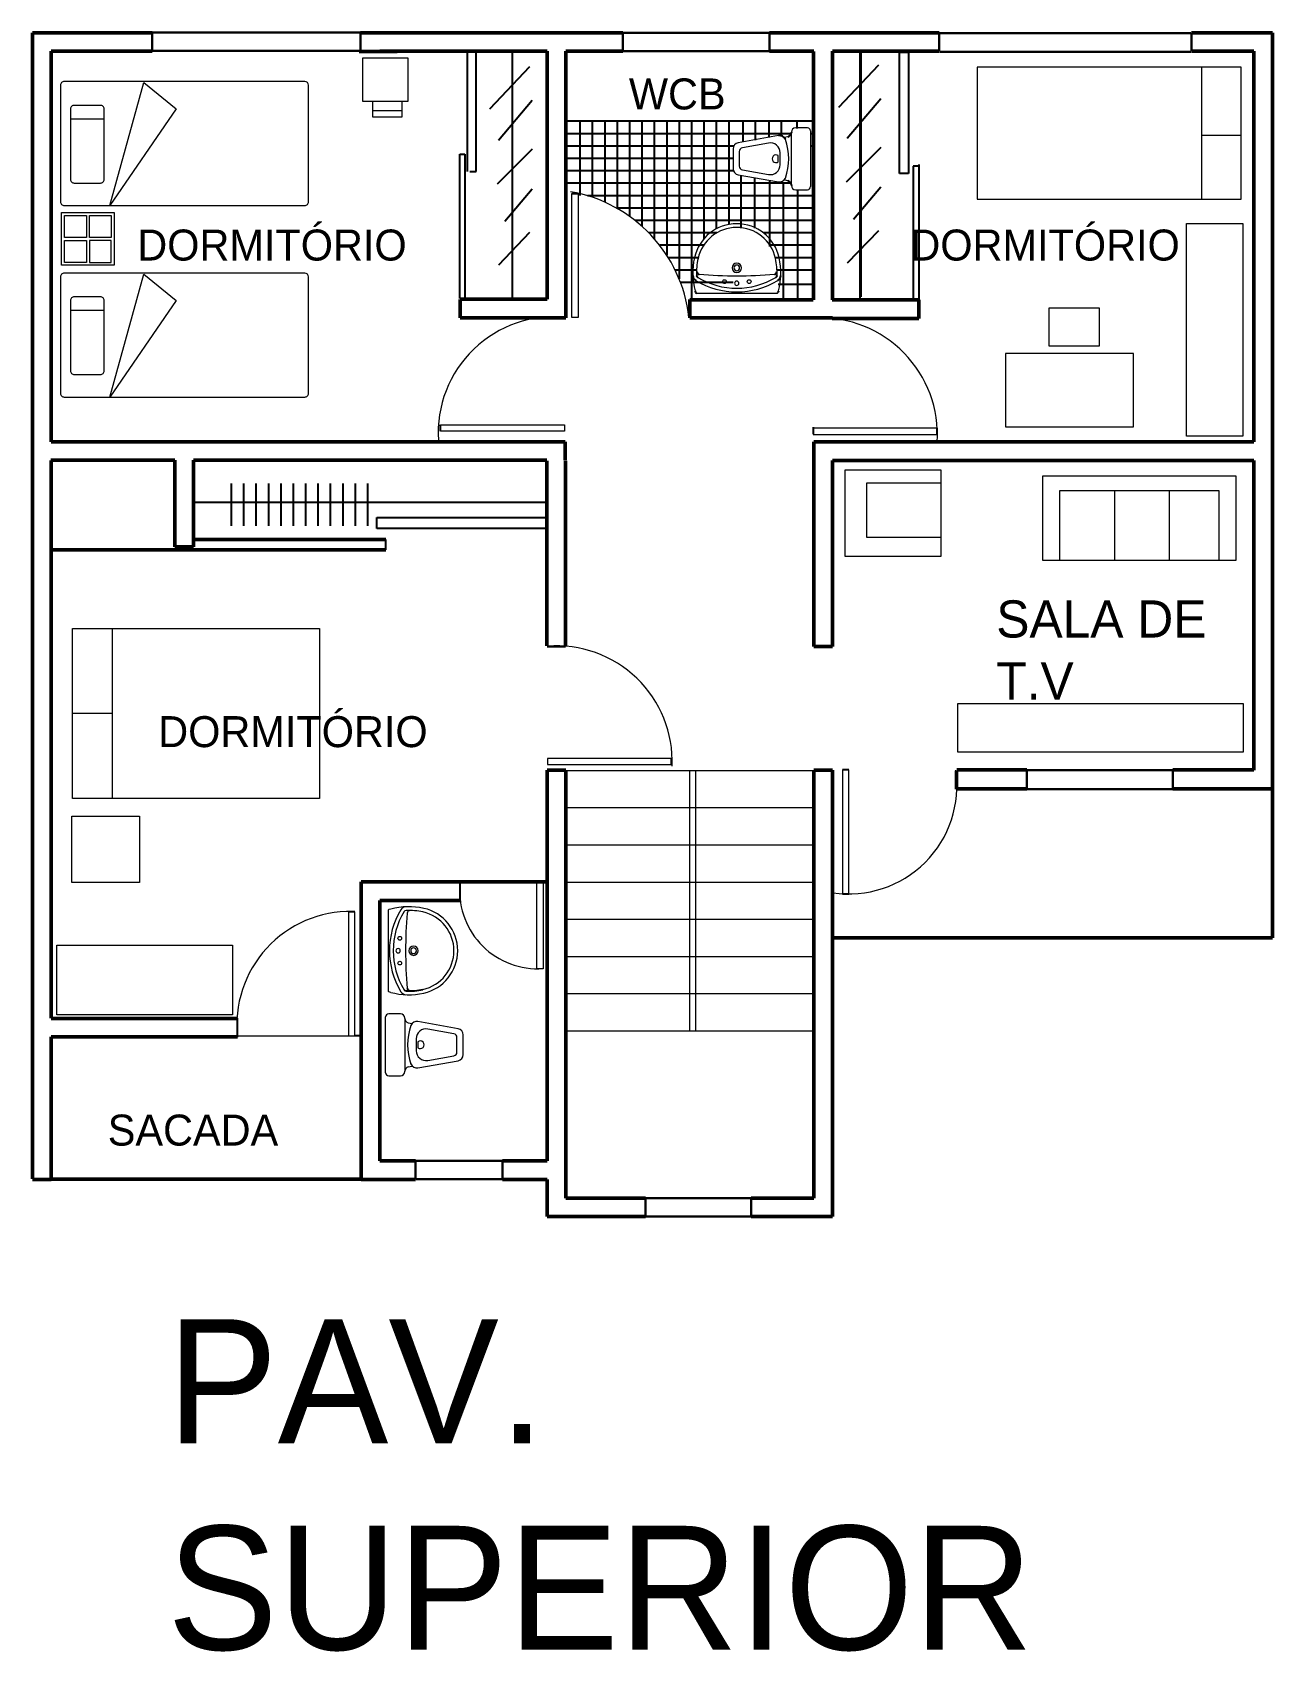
# Model space of a CAD drawing. Header units: millimetres. Extents: x 253.4 to 283.2, y 240.3 to 263.1.
# Drawn here: x 273.2 to 283.2, y 249.8 to 262.86 of the extents above; entities that cross this region are included whole.
import ezdxf

# ---------------------------------------------------------------- set-up
doc = ezdxf.new("R2010")
doc.units = ezdxf.units.MM
doc.header["$MEASUREMENT"] = 0
for name, color, linetype, lineweight in [('05', 2, 'Continuous', 15), ('MESA', 4, 'Continuous', 30), ('PATAS', 1, 'Continuous', 50), ('TAPA', 3, 'Continuous', 20)]:
    doc.layers.add(name, color=color, linetype=linetype, lineweight=lineweight)
doc.layers.add('Layer1', color=108, linetype='Continuous')

# ---------------------------------------------------------------- blocks, each defined once
blk = doc.blocks.new('MUSA07PL')
at = {"color": 0, "linetype": 'ByBlock'}
for points in [[(-0.225, 0.225), (0.225, 0.225), (0.225, -0.225), (-0.225, -0.225)], [(-0.2, 0.0125), (-0.2, 0.2), (-0.0125, 0.2), (-0.0125, 0.0125)], [(0.0125, 0.0125), (0.2, 0.0125), (0.2, 0.2), (0.0125, 0.2)], [(-0.0125, -0.0125), (-0.0125, -0.2), (-0.2, -0.2), (-0.2, -0.0125)], [(0.0125, -0.0125), (0.2, -0.0125), (0.2, -0.2), (0.0125, -0.2)]]:
    blk.add_lwpolyline(points, close=True, dxfattribs=at)
blk = doc.blocks.new('MURE01PL')
at = {"color": 0, "linetype": 'ByBlock'}
blk.add_line((0.2, -0.106), (0.2, -0.377), dxfattribs=at)
blk.add_lwpolyline([(0.5, -1.995), (0.5, -0.055, 0.414214), (0.47, -0.025), (-0.47, -0.025, 0.414214), (-0.5, -0.055), (-0.5, -1.995, 0.414214), (-0.47, -2.025), (0.47, -2.025)], format="xyb", dxfattribs=at)
blk.add_lwpolyline([(-0.289, -0.377), (0.278, -0.377, 0.414214), (0.308, -0.347), (0.308, -0.136, 0.414214), (0.278, -0.106), (-0.289, -0.106, 0.414214), (-0.319, -0.136), (-0.319, -0.347, 0.414214)], format="xyb", close=True, dxfattribs=at)
blk.add_lwpolyline([(0.491, -0.696), (0.279, -0.957), (-0.5, -0.423)], close=True, dxfattribs=at)
blk.add_arc((0.47, -1.995), 0.03, 270, 0, dxfattribs=at)

msp = doc.modelspace()

# ---------------------------------------------------------------- linework, layer by layer
at = {"linetype": 'ByBlock'}
for p, q in [((279.323, 262.053), (279.323, 262.05)), ((279.323, 261.626), (279.323, 261.623))]:
    msp.add_line(p, q, dxfattribs=at)
at = {"color": 0}
for p, q in [((278.547, 260.773), (278.551, 260.758)), ((279.219, 260.773), (279.215, 260.758))]:
    msp.add_line(p, q, dxfattribs=at)
for p, q in [((277.355, 257.905), (277.502, 257.905)), ((279.654, 256.902), (279.654, 256.902)), ((276.649, 256.001), (276.649, 255.855)), ((274.855, 254.755), (274.855, 254.905)), ((275.855, 254.755), (275.854, 254.755))]:
    msp.add_line(p, q)
at = {"linetype": 'ByBlock'}
for centre, radius, start, end in [((279.228, 261.976), 0.05, 20.6368, 100.2315), ((279.288, 262.05), 0.035, 282.6144, 0), ((279.288, 261.626), 0.035, 0, 77.3856)]:
    msp.add_arc(centre, radius, start, end, dxfattribs=at)
at = {"color": 0}
for centre, radius, start, end in [((278.578, 260.898), 0.05, 182.2168, 238.9155), ((278.578, 260.898), 0.02, 182.2168, 238.9155), ((278.581, 260.926), 0.02, 179.1193, 265.3569), ((279.185, 260.926), 0.02, 274.6431, 0.8807), ((279.188, 260.898), 0.02, 301.0845, 357.7832), ((279.188, 260.898), 0.05, 301.0845, 357.7832), ((278.557, 260.76), 0.006, 195, 270), ((279.209, 260.76), 0.006, 270, 345), ((276.217, 255.145), 0.02, 211.0845, 267.7832), ((276.237, 255.655), 0.53, 267.7832, 282.5279), ((276.244, 255.148), 0.02, 184.6431, 270.8807)]:
    msp.add_arc(centre, radius, start, end, dxfattribs=at)
at = {"layer": '05', "color": 2}
for p, q in [((277.507, 256.904), (279.502, 256.904)), ((278.504, 254.804), (278.504, 256.905)), ((278.554, 254.804), (278.554, 256.905)), ((277.507, 256.604), (279.502, 256.604)), ((277.507, 256.304), (279.502, 256.304)), ((277.507, 256.004), (279.502, 256.004)), ((277.507, 255.704), (279.502, 255.704)), ((277.507, 255.404), (279.502, 255.404)), ((277.507, 255.104), (279.502, 255.104)), ((277.507, 254.804), (279.502, 254.804))]:
    msp.add_line(p, q, dxfattribs=at)
at = {"layer": 'Layer1', "color": 0}
for p, q in [((276.78, 262.699), (276.709, 262.699)), ((276.709, 262.699), (276.709, 261.735)), ((276.78, 261.735), (276.78, 262.699)), ((277.071, 262.699), (277.071, 260.71)), ((279.875, 262.699), (279.875, 260.7)), ((279.884, 262.714), (279.884, 260.725)), ((280.195, 261.718), (280.195, 262.699)), ((280.195, 262.699), (280.268, 262.699)), ((280.268, 262.699), (280.268, 261.718)), ((277.212, 262.579), (276.89, 262.237)), ((280.025, 262.594), (279.703, 262.252)), ((277.233, 262.308), (276.961, 261.986)), ((280.045, 262.322), (279.774, 262.001)), ((279.501, 262.14), (277.506, 262.14)), ((277.618, 262.141), (277.618, 261.543)), ((277.718, 262.141), (277.718, 261.528)), ((277.818, 262.141), (277.818, 261.489)), ((277.918, 262.141), (277.918, 261.438)), ((278.018, 262.141), (278.018, 261.374)), ((278.118, 262.141), (278.118, 261.294)), ((278.218, 262.141), (278.218, 261.193)), ((278.318, 262.141), (278.318, 261.061)), ((278.418, 262.141), (278.418, 260.87)), ((278.518, 262.141), (278.518, 260.7)), ((278.618, 262.141), (278.618, 261.192)), ((278.718, 262.141), (278.718, 261.272)), ((278.818, 262.141), (278.818, 261.308)), ((278.931, 262.14), (278.931, 261.974)), ((279.031, 262.14), (279.031, 261.987)), ((279.141, 262.14), (279.141, 262.009)), ((279.241, 262.14), (279.241, 262.017)), ((279.368, 262.14), (279.368, 262.083)), ((279.323, 262.04), (277.506, 262.04)), ((279.501, 262.04), (279.478, 262.04)), ((276.649, 260.71), (276.649, 261.876)), ((276.649, 261.876), (276.689, 261.876)), ((276.689, 261.876), (276.689, 260.71)), ((277.233, 261.916), (276.951, 261.634)), ((278.859, 261.94), (277.506, 261.94)), ((279.501, 261.94), (279.478, 261.94)), ((280.045, 261.93), (279.764, 261.649)), ((278.853, 261.84), (277.506, 261.84)), ((280.354, 261.779), (280.305, 261.779)), ((280.305, 261.779), (280.305, 260.7)), ((280.354, 260.7), (280.354, 261.792)), ((276.729, 261.735), (276.78, 261.735)), ((278.853, 261.74), (277.506, 261.74)), ((279.323, 261.64), (277.506, 261.64)), ((278.917, 261.277), (278.917, 261.704)), ((279.029, 261.277), (279.029, 261.682)), ((279.148, 261.663), (279.148, 261.129)), ((279.258, 261.648), (279.258, 260.702)), ((280.268, 261.718), (280.195, 261.718)), ((277.233, 261.594), (277.011, 261.333)), ((277.554, 261.558), (277.604, 261.558)), ((279.503, 261.54), (277.68, 261.54)), ((279.372, 261.587), (279.372, 260.702)), ((280.045, 261.609), (279.824, 261.348)), ((279.503, 261.44), (277.914, 261.44)), ((277.212, 261.242), (276.961, 260.981)), ((279.503, 261.34), (278.063, 261.34)), ((278.722, 261.24), (278.175, 261.24)), ((279.503, 261.24), (279.098, 261.24)), ((280.025, 261.257), (279.774, 260.996)), ((278.616, 261.14), (278.262, 261.14)), ((279.503, 261.14), (279.15, 261.14)), ((278.572, 261.04), (278.331, 261.04)), ((279.503, 261.04), (279.194, 261.04)), ((278.559, 260.94), (278.386, 260.94)), ((278.853, 260.84), (278.429, 260.84)), ((279.503, 260.94), (279.208, 260.94)), ((279.5, 260.825), (279.217, 260.825)), ((276.494, 259.641), (276.494, 259.691)), ((279.498, 259.674), (279.498, 259.617)), ((280.498, 259.615), (280.498, 259.665)), ((274.805, 259.218), (274.805, 258.877)), ((274.905, 259.218), (274.905, 258.877)), ((275.005, 259.218), (275.005, 258.877)), ((275.105, 259.218), (275.105, 258.877)), ((275.205, 259.218), (275.205, 258.877)), ((275.305, 259.218), (275.305, 258.877)), ((275.405, 259.218), (275.405, 258.877)), ((275.505, 259.218), (275.505, 258.877)), ((275.605, 259.218), (275.605, 258.877)), ((275.705, 259.218), (275.705, 258.877)), ((275.805, 259.218), (275.805, 258.877)), ((275.905, 259.218), (275.905, 258.877)), ((274.503, 259.067), (277.354, 259.067)), ((275.981, 258.856), (275.981, 258.944)), ((275.981, 258.944), (277.354, 258.944)), ((277.354, 258.944), (277.354, 258.856)), ((277.354, 258.856), (275.981, 258.856)), ((276.052, 258.683), (276.052, 258.768)), ((278.357, 256.951), (278.357, 257.001)), ((279.786, 256.908), (279.736, 256.908)), ((279.736, 255.908), (279.786, 255.908)), ((275.802, 255.764), (275.752, 255.764)), ((275.852, 254.764), (275.802, 254.764))]:
    msp.add_line(p, q, dxfattribs=at)
at = {"layer": 'MESA', "color": 4}
for p, q in [((274.166, 262.857), (275.848, 262.857)), ((274.168, 262.855), (274.168, 262.705)), ((275.849, 262.855), (275.849, 262.703)), ((277.964, 262.855), (277.964, 262.705)), ((277.964, 262.855), (279.148, 262.855)), ((279.148, 262.855), (279.148, 262.705)), ((280.514, 262.852), (282.545, 262.852)), ((280.516, 262.855), (280.516, 262.705)), ((282.551, 262.855), (282.551, 262.705)), ((274.166, 262.708), (275.848, 262.708)), ((277.964, 262.706), (279.148, 262.706)), ((280.521, 262.701), (282.545, 262.701)), ((281.221, 256.908), (281.221, 256.755)), ((281.221, 256.906), (282.401, 256.906)), ((282.401, 256.908), (282.401, 256.755)), ((281.221, 256.753), (282.401, 256.753)), ((276.291, 253.755), (276.291, 253.605)), ((276.293, 253.754), (276.994, 253.754)), ((276.994, 253.755), (276.994, 253.605)), ((276.296, 253.607), (276.994, 253.607)), ((278.144, 253.454), (278.996, 253.454)), ((278.146, 253.455), (278.146, 253.305)), ((278.998, 253.455), (278.998, 253.305)), ((278.146, 253.306), (278.995, 253.306))]:
    msp.add_line(p, q, dxfattribs=at)
at = {"layer": 'PATAS'}
for p, q in [((273.202, 262.855), (273.202, 253.609)), ((274.168, 262.855), (273.204, 262.855)), ((277.964, 262.855), (275.849, 262.855)), ((280.516, 262.855), (279.148, 262.855)), ((283.204, 262.855), (282.551, 262.855)), ((283.204, 256.755), (283.204, 262.853)), ((273.354, 259.555), (273.354, 262.705)), ((274.168, 262.705), (273.354, 262.705)), ((275.837, 262.703), (276.143, 262.703)), ((275.854, 262.705), (275.849, 262.705)), ((277.354, 262.705), (276.004, 262.705)), ((277.354, 260.705), (277.354, 262.705)), ((277.504, 260.555), (277.504, 262.705)), ((277.964, 262.705), (277.504, 262.705)), ((279.504, 262.705), (279.148, 262.705)), ((279.503, 260.699), (279.503, 262.704)), ((279.654, 260.699), (279.654, 262.705)), ((280.516, 262.705), (279.654, 262.705)), ((283.054, 262.705), (282.551, 262.705)), ((283.054, 259.555), (283.054, 262.705)), ((276.651, 260.555), (276.651, 260.703)), ((276.653, 260.705), (277.355, 260.705)), ((278.504, 260.554), (278.504, 260.704)), ((278.504, 260.7), (279.5, 260.7)), ((280.352, 260.699), (279.652, 260.699)), ((280.352, 260.549), (280.352, 260.699)), ((277.504, 260.555), (276.651, 260.555)), ((279.654, 260.555), (278.504, 260.555)), ((279.652, 260.549), (280.352, 260.549)), ((273.354, 259.554), (277.5, 259.554)), ((277.5, 259.554), (277.5, 259.408)), ((279.504, 257.905), (279.504, 259.555)), ((283.054, 259.555), (279.504, 259.555)), ((273.352, 259.408), (274.352, 259.408)), ((273.354, 254.906), (273.354, 259.405)), ((274.352, 259.408), (274.352, 258.708)), ((274.502, 259.408), (277.351, 259.408)), ((274.502, 258.708), (274.502, 259.408)), ((277.352, 257.908), (277.352, 259.402)), ((277.502, 257.908), (277.502, 259.402)), ((279.654, 257.905), (279.654, 259.405)), ((283.054, 259.405), (279.654, 259.405)), ((283.054, 256.905), (283.054, 259.405)), ((276.052, 258.768), (274.503, 258.768)), ((273.361, 258.683), (276.052, 258.683)), ((274.352, 258.708), (274.502, 258.708)), ((279.656, 257.905), (279.504, 257.905)), ((277.354, 253.755), (277.354, 256.905)), ((277.504, 256.905), (277.354, 256.905)), ((277.504, 253.455), (277.504, 256.905)), ((279.654, 256.905), (279.504, 256.905)), ((279.504, 253.455), (279.504, 256.905)), ((279.654, 253.305), (279.654, 256.905)), ((280.654, 256.902), (280.654, 256.754)), ((280.658, 256.908), (281.221, 256.908)), ((282.401, 256.908), (283.053, 256.908)), ((281.221, 256.755), (280.654, 256.755)), ((283.204, 256.755), (282.401, 256.755)), ((283.204, 256.754), (283.204, 255.554)), ((277.354, 256.005), (275.854, 256.005)), ((275.854, 253.605), (275.854, 256.005)), ((276.649, 255.855), (276.004, 255.855)), ((276.004, 253.755), (276.004, 255.855)), ((283.204, 255.554), (279.655, 255.554)), ((274.855, 254.903), (273.354, 254.903)), ((274.855, 254.756), (273.354, 254.756)), ((273.354, 253.605), (273.354, 254.756)), ((276.291, 253.755), (276.004, 253.755)), ((277.354, 253.755), (276.994, 253.755)), ((273.354, 253.605), (273.204, 253.605)), ((275.851, 253.606), (273.354, 253.606)), ((276.291, 253.605), (275.854, 253.605)), ((277.354, 253.605), (276.994, 253.605)), ((277.354, 253.305), (277.354, 253.605)), ((278.146, 253.455), (277.504, 253.455)), ((279.504, 253.455), (278.998, 253.455)), ((278.146, 253.305), (277.354, 253.305)), ((279.654, 253.305), (278.998, 253.305))]:
    msp.add_line(p, q, dxfattribs=at)
at = {"layer": 'TAPA', "color": 3}
for p, q in [((282.63, 262.576), (282.63, 261.513)), ((275.946, 262.3), (275.946, 262.177)), ((276.184, 262.177), (276.184, 262.299)), ((275.946, 262.227), (276.184, 262.227)), ((275.946, 262.177), (276.184, 262.177)), ((279.219, 262.025), (278.894, 261.966)), ((279.295, 262.016), (279.265, 262.009)), ((279.323, 261.626), (279.323, 262.05)), ((279.453, 262.088), (279.358, 262.088)), ((279.478, 262.063), (279.478, 261.613)), ((282.63, 262.029), (282.95, 262.029)), ((278.853, 261.917), (278.853, 261.758)), ((278.894, 261.709), (279.219, 261.651)), ((279.295, 261.66), (279.265, 261.667)), ((277.554, 260.558), (277.554, 261.558)), ((277.604, 261.558), (277.604, 260.558)), ((279.358, 261.588), (279.453, 261.588)), ((278.557, 260.754), (279.209, 260.754)), ((277.604, 260.558), (277.554, 260.558)), ((276.494, 259.691), (277.494, 259.691)), ((277.494, 259.691), (277.494, 259.641)), ((280.498, 259.665), (279.498, 259.665)), ((277.494, 259.641), (276.494, 259.641)), ((279.498, 259.615), (280.498, 259.615)), ((279.933, 259.224), (280.528, 259.224)), ((279.933, 258.782), (279.933, 259.224)), ((281.489, 259.161), (282.77, 259.161)), ((281.489, 258.601), (281.489, 259.161)), ((281.931, 258.601), (281.931, 259.161)), ((282.374, 258.601), (282.374, 259.161)), ((282.77, 259.161), (282.77, 258.601)), ((280.528, 258.782), (279.933, 258.782)), ((273.845, 258.049), (273.845, 256.677)), ((273.845, 257.363), (273.525, 257.363)), ((278.357, 257.001), (277.357, 257.001)), ((277.357, 257.001), (277.357, 256.951)), ((277.357, 256.951), (278.357, 256.951)), ((279.736, 256.908), (279.736, 255.908)), ((279.786, 255.908), (279.786, 256.908)), ((277.349, 256.001), (276.649, 256.001)), ((277.271, 255.304), (277.271, 256.004)), ((277.321, 256.004), (277.321, 255.304)), ((275.752, 255.764), (275.752, 254.764)), ((275.802, 254.764), (275.802, 255.764)), ((276.072, 255.776), (276.072, 255.124)), ((276.092, 255.786), (276.077, 255.782)), ((277.321, 255.304), (277.271, 255.304)), ((276.092, 255.114), (276.077, 255.118)), ((276.051, 254.466), (276.051, 254.916)), ((276.171, 254.941), (276.076, 254.941)), ((276.206, 254.903), (276.206, 254.906)), ((276.206, 254.903), (276.206, 254.479)), ((276.234, 254.869), (276.264, 254.863)), ((276.635, 254.82), (276.311, 254.878)), ((274.852, 254.764), (275.852, 254.764)), ((276.676, 254.612), (276.676, 254.771)), ((276.311, 254.504), (276.635, 254.563)), ((276.076, 254.441), (276.171, 254.441)), ((276.206, 254.476), (276.206, 254.479)), ((276.234, 254.514), (276.264, 254.52))]:
    msp.add_line(p, q, dxfattribs=at)
for points in [[(275.868, 262.653), (276.231, 262.653), (276.231, 262.3), (275.868, 262.3)], [(282.95, 262.576), (280.821, 262.576), (280.821, 261.513), (282.95, 261.513)], [(282.965, 259.6), (282.509, 259.6), (282.509, 261.316), (282.965, 261.316)], [(281.399, 260.329), (281.809, 260.329), (281.809, 260.632), (281.399, 260.632)], [(281.049, 259.676), (282.083, 259.676), (282.083, 260.268), (281.049, 260.268)], [(279.758, 259.329), (280.528, 259.329), (280.528, 258.63), (279.758, 258.63)], [(281.349, 259.278), (281.349, 258.601), (282.91, 258.601), (282.91, 259.278)], [(273.525, 258.049), (275.517, 258.049), (275.517, 256.677), (273.525, 256.677)], [(280.664, 257.053), (282.969, 257.053), (282.969, 257.441), (280.664, 257.441)], [(273.519, 256.535), (274.067, 256.535), (274.067, 256.001), (273.519, 256.001)], [(274.816, 254.933), (273.399, 254.933), (273.399, 255.494), (274.816, 255.494)]]:
    msp.add_lwpolyline(points, close=True, dxfattribs=at)
for points in [[(278.928, 261.749), (279.138, 261.711, 0.467538), (279.233, 261.79), (279.233, 261.886, 0.467538), (279.138, 261.965), (278.928, 261.926, 0.362827), (278.903, 261.897), (278.903, 261.778, 0.362827)], [(279.218, 261.863, 2), (279.218, 261.813)], [(276.601, 254.78), (276.391, 254.818, 0.467538), (276.297, 254.74), (276.297, 254.643, 0.467538), (276.391, 254.565), (276.601, 254.603, 0.362827), (276.626, 254.632), (276.626, 254.751, 0.362827)], [(276.311, 254.666, 2), (276.311, 254.716)]]:
    msp.add_lwpolyline(points, format="xyb", close=True, dxfattribs=at)
for centre in [(278.783, 260.847), (278.983, 260.847), (276.165, 255.55), (276.165, 255.35)]:
    msp.add_circle(centre, 0.015, dxfattribs=at)
for centre, radius, start, end in [((279.358, 262.053), 0.035, 90, 180), ((279.453, 262.063), 0.025, 0, 90), ((278.903, 261.917), 0.05, 100.2315, 180), ((278.862, 261.838), 0.441, 339.3632, 20.6368), ((278.903, 261.758), 0.05, 180, 259.7685), ((279.228, 261.7), 0.05, 259.7685, 339.3632), ((279.358, 261.623), 0.035, 180, 270), ((277.345, 260.43), 1.159, 6.3423, 80.23), ((279.453, 261.613), 0.025, 270, 0), ((278.883, 260.964), 0.35, 12.5279, 167.4721), ((278.883, 260.964), 0.32, 12.5279, 167.4721), ((279.088, 260.918), 0.56, 167.4721, 195), ((279.088, 260.918), 0.53, 167.4721, 182.2168), ((278.883, 260.958), 0.0375, 90, 270), ((278.883, 260.958), 0.023, 90, 270), ((278.883, 260.958), 0.0375, 270, 90), ((278.883, 260.958), 0.023, 270, 90), ((278.678, 260.918), 0.53, 357.7832, 12.5279), ((278.678, 260.918), 0.56, 345, 12.5279), ((278.883, 261.404), 0.64, 238.9155, 301.0845), ((278.883, 261.404), 0.61, 238.9155, 301.0845), ((278.883, 264.644), 3.75, 265.3569, 274.6431), ((278.883, 260.834), 0.0175, 90, 270), ((278.883, 260.834), 0.0175, 270, 90), ((277.41, 259.629), 0.935, 84.152, 183.7037), ((279.557, 259.611), 0.944, 356.5625, 92.0643), ((277.429, 256.976), 0.933, 357.7738, 94.4216), ((279.787, 256.779), 0.871, 261.439, 8.475), ((277.278, 255.934), 0.63, 173.6264, 270.7398), ((275.767, 254.85), 0.917, 88.9808, 186.1213), ((276.078, 255.776), 0.006, 105, 180), ((276.722, 255.45), 0.64, 148.9155, 211.0845), ((276.237, 255.245), 0.56, 77.4721, 105), ((276.722, 255.45), 0.61, 148.9155, 211.0845), ((276.217, 255.755), 0.05, 92.2168, 148.9155), ((276.217, 255.755), 0.02, 92.2168, 148.9155), ((279.962, 255.45), 3.75, 175.3569, 184.6431), ((276.237, 255.245), 0.53, 77.4721, 92.2168), ((276.244, 255.752), 0.02, 89.1193, 175.3569), ((276.282, 255.45), 0.32, 282.5279, 77.4721), ((276.282, 255.45), 0.35, 282.5279, 77.4721), ((276.276, 255.45), 0.0375, 0, 180), ((276.152, 255.45), 0.0175, 0, 180), ((276.152, 255.45), 0.0175, 180, 0), ((276.276, 255.45), 0.0375, 180, 0), ((276.276, 255.45), 0.023, 0, 180), ((276.276, 255.45), 0.023, 180, 0), ((276.078, 255.124), 0.006, 180, 255), ((276.237, 255.655), 0.56, 255, 282.5279), ((276.217, 255.145), 0.05, 211.0845, 267.7832), ((276.076, 254.916), 0.025, 90, 180), ((276.171, 254.906), 0.035, 0, 90), ((276.241, 254.903), 0.035, 180, 257.3856), ((276.668, 254.691), 0.441, 159.3632, 200.6368), ((276.302, 254.829), 0.05, 79.7685, 159.3632), ((276.626, 254.771), 0.05, 0, 79.7685), ((276.626, 254.612), 0.05, 280.2315, 0), ((276.076, 254.466), 0.025, 180, 270), ((276.171, 254.476), 0.035, 270, 0), ((276.241, 254.479), 0.035, 102.6144, 180), ((276.302, 254.554), 0.05, 200.6368, 280.2315)]:
    msp.add_arc(centre, radius, start, end, dxfattribs=at)

# ---------------------------------------------------------------- block references
at = {"layer": 'TAPA', "color": 3, "rotation": 90}
for p in [(273.404, 261.961), (273.404, 260.416)]:
    msp.add_blockref('MURE01PL', p, dxfattribs=at)
at = {"layer": 'TAPA', "color": 3, "xscale": 0.9439393319862575, "yscale": 0.9439393319862575, "zscale": 0.9439393319862838, "rotation": 270}
msp.add_blockref('MUSA07PL', (273.65, 261.191), dxfattribs=at)

# ---------------------------------------------------------------- texts
at = {"color": 0}
for s, height, p in [('WCB', 0.25, (278.013, 262.236)), ('DORMITÓRIO', 0.25, (274.048, 261.017)), ('DORMITÓRIO', 0.25, (280.283, 261.017)), ('DORMITÓRIO', 0.25, (274.217, 257.092)), ('SACADA', 0.25, (273.81, 253.878)), ('PAV.', 1, (274.289, 251.477)), ('SUPERIOR', 1, (274.289, 249.811))]:
    msp.add_text(s, height=height, dxfattribs=at).set_placement(p)
at = {"layer": 'Layer1', "color": 0, "insert": (280.976, 258.276), "char_height": 0.3, "width": 1.9623, "attachment_point": 1}
msp.add_mtext('SALA DE T.V', dxfattribs=at)

doc.saveas('drawing.dxf')
